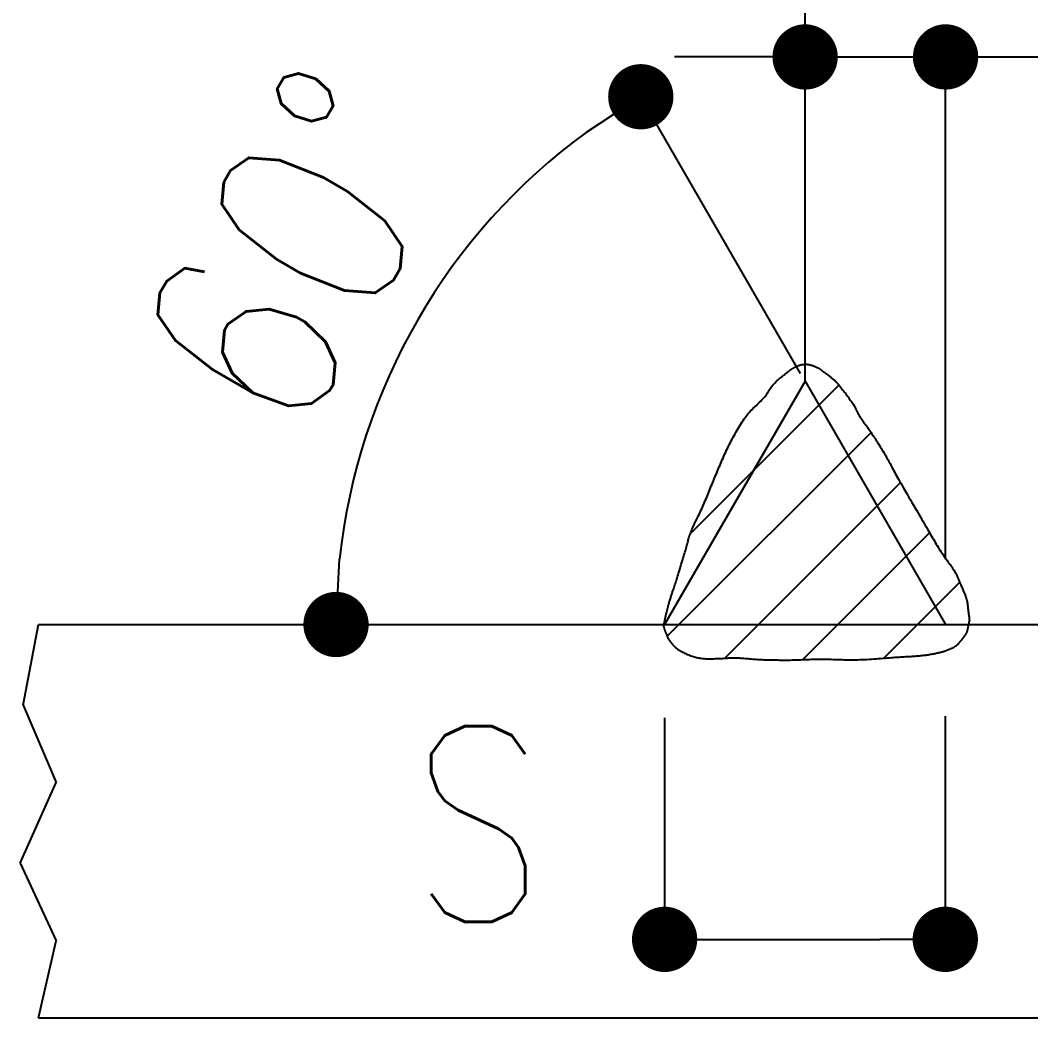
# Model space of a CAD drawing. Header units: millimetres. Extents: x -4568 to 36914, y -114 to 17788.
# Drawn here: x 6081.8 to 6205.6, y 16319.6 to 16441.8 of the extents above; entities that cross this region are included whole.
import ezdxf

# ---------------------------------------------------------------- set-up
doc = ezdxf.new("R2010")
doc.units = ezdxf.units.MM
doc.header["$LTSCALE"] = 5
doc.layers.get('0').update_dxf_attribs({"color": 255})
doc.layers.add('寸法', color=4, linetype='Continuous')
doc.layers.add('金物', color=142, linetype='Continuous')
doc.styles.add('04setumei', font='simplex.shx', dxfattribs={"width": 0.7, "height": 2.5, "bigfont": 'extfont2.shx'})

# ---------------------------------------------------------------- blocks, each defined once
blk = doc.blocks.new('_Dot')
at = {"color": 0, "linetype": 'ByBlock', "lineweight": -2}
blk.add_line((-0.5, 0), (-1, 0), dxfattribs=at)
at = {"color": 0, "linetype": 'ByBlock', "const_width": 0.5}
blk.add_lwpolyline([(-0.25, 0, 1), (0.25, 0, 1)], format="xyb", close=True, dxfattribs=at)

msp = doc.modelspace()

# ---------------------------------------------------------------- linework, layer by layer
at = {"layer": '寸法'}
for p, q in [((6169.973, 16437.289), (6161.973, 16437.289)), ((6177.973, 16405.554), (6177.973, 16437.289)), ((6177.973, 16437.289), (6195.182, 16437.289)), ((6195.182, 16375.748), (6195.182, 16437.289)), ((6203.182, 16437.289), (6211.182, 16437.289)), ((6177.415, 16398.521), (6157.847, 16432.412)), ((6176.465, 16399.148), (6176.502, 16399.171)), ((6176.502, 16399.171), (6176.539, 16399.193)), ((6176.539, 16399.193), (6176.573, 16399.213)), ((6176.573, 16399.213), (6176.607, 16399.231)), ((6176.607, 16399.231), (6176.64, 16399.249)), ((6176.64, 16399.249), (6176.672, 16399.265)), ((6176.672, 16399.265), (6176.704, 16399.28)), ((6176.704, 16399.28), (6176.734, 16399.295)), ((6176.734, 16399.295), (6176.764, 16399.308)), ((6176.764, 16399.308), (6176.794, 16399.322)), ((6176.794, 16399.322), (6176.824, 16399.334)), ((6176.824, 16399.334), (6176.854, 16399.347)), ((6176.854, 16399.347), (6176.884, 16399.36)), ((6176.884, 16399.36), (6176.914, 16399.372)), ((6176.914, 16399.372), (6176.945, 16399.385)), ((6176.945, 16399.385), (6176.976, 16399.398)), ((6176.976, 16399.398), (6177.008, 16399.412)), ((6177.008, 16399.412), (6177.039, 16399.425)), ((6177.039, 16399.425), (6177.071, 16399.438)), ((6177.071, 16399.438), (6177.102, 16399.451)), ((6177.102, 16399.451), (6177.133, 16399.463)), ((6177.133, 16399.463), (6177.164, 16399.475)), ((6177.164, 16399.475), (6177.195, 16399.487)), ((6177.195, 16399.487), (6177.226, 16399.499)), ((6177.226, 16399.499), (6177.256, 16399.51)), ((6177.256, 16399.51), (6177.287, 16399.521)), ((6177.287, 16399.521), (6177.317, 16399.531)), ((6177.317, 16399.531), (6177.348, 16399.541)), ((6177.348, 16399.541), (6177.378, 16399.55)), ((6177.378, 16399.55), (6177.407, 16399.559)), ((6177.407, 16399.559), (6177.437, 16399.567)), ((6177.437, 16399.567), (6177.467, 16399.575)), ((6177.467, 16399.575), (6177.496, 16399.582)), ((6177.496, 16399.582), (6177.525, 16399.588)), ((6177.525, 16399.588), (6177.554, 16399.594)), ((6177.554, 16399.594), (6177.581, 16399.599)), ((6177.581, 16399.599), (6177.608, 16399.604)), ((6177.608, 16399.604), (6177.635, 16399.608)), ((6177.635, 16399.608), (6177.662, 16399.612)), ((6177.662, 16399.612), (6177.688, 16399.615)), ((6177.688, 16399.615), (6177.715, 16399.618)), ((6177.715, 16399.618), (6177.742, 16399.62)), ((6177.742, 16399.62), (6177.768, 16399.622)), ((6177.768, 16399.622), (6177.796, 16399.624)), ((6177.796, 16399.624), (6177.824, 16399.625)), ((6177.824, 16399.625), (6177.852, 16399.626)), ((6177.852, 16399.626), (6177.88, 16399.626)), ((6177.88, 16399.626), (6177.91, 16399.626)), ((6177.91, 16399.626), (6177.941, 16399.627)), ((6177.941, 16399.627), (6177.973, 16399.626)), ((6177.973, 16399.626), (6178.005, 16399.626)), ((6178.005, 16399.626), (6178.036, 16399.627)), ((6178.036, 16399.627), (6178.068, 16399.627)), ((6178.068, 16399.627), (6178.101, 16399.628)), ((6178.101, 16399.628), (6178.133, 16399.628)), ((6178.133, 16399.628), (6178.166, 16399.628)), ((6178.166, 16399.628), (6178.199, 16399.628)), ((6178.199, 16399.628), (6178.233, 16399.627)), ((6178.233, 16399.627), (6178.267, 16399.626)), ((6178.267, 16399.626), (6178.303, 16399.623)), ((6178.303, 16399.623), (6178.34, 16399.62)), ((6178.34, 16399.62), (6178.378, 16399.616)), ((6178.378, 16399.616), (6178.418, 16399.61)), ((6178.418, 16399.61), (6178.459, 16399.603)), ((6178.459, 16399.603), (6178.501, 16399.594)), ((6178.501, 16399.594), (6178.546, 16399.584)), ((6178.546, 16399.584), (6178.593, 16399.572)), ((6178.593, 16399.572), (6178.642, 16399.558)), ((6178.642, 16399.558), (6178.695, 16399.542)), ((6178.695, 16399.542), (6178.751, 16399.524)), ((6178.751, 16399.524), (6178.81, 16399.504)), ((6178.81, 16399.504), (6178.87, 16399.483)), ((6178.87, 16399.483), (6178.932, 16399.461)), ((6178.932, 16399.461), (6178.995, 16399.438)), ((6178.995, 16399.438), (6179.06, 16399.413)), ((6179.06, 16399.413), (6179.124, 16399.389)), ((6179.124, 16399.389), (6179.188, 16399.363)), ((6179.188, 16399.363), (6179.251, 16399.337)), ((6179.251, 16399.337), (6179.314, 16399.31)), ((6179.314, 16399.31), (6179.375, 16399.283)), ((6179.375, 16399.283), (6179.433, 16399.257)), ((6179.433, 16399.257), (6179.49, 16399.231)), ((6179.49, 16399.231), (6179.543, 16399.205)), ((6179.543, 16399.205), (6179.593, 16399.179)), ((6179.593, 16399.179), (6179.64, 16399.154)), ((6174.853, 16397.883), (6174.948, 16397.963)), ((6174.948, 16397.963), (6175.041, 16398.04)), ((6175.041, 16398.04), (6175.133, 16398.115)), ((6175.133, 16398.115), (6175.223, 16398.188)), ((6175.223, 16398.188), (6175.31, 16398.258)), ((6175.31, 16398.258), (6175.394, 16398.326)), ((6175.394, 16398.326), (6175.473, 16398.39)), ((6175.473, 16398.39), (6175.549, 16398.452)), ((6175.549, 16398.452), (6175.619, 16398.51)), ((6175.619, 16398.51), (6175.685, 16398.565)), ((6175.685, 16398.565), (6175.747, 16398.616)), ((6175.747, 16398.616), (6175.806, 16398.665)), ((6175.806, 16398.665), (6175.862, 16398.71)), ((6175.862, 16398.71), (6175.914, 16398.752)), ((6175.914, 16398.752), (6175.965, 16398.792)), ((6175.965, 16398.792), (6176.013, 16398.829)), ((6176.013, 16398.829), (6176.059, 16398.864)), ((6176.059, 16398.864), (6176.103, 16398.898)), ((6176.103, 16398.898), (6176.146, 16398.93)), ((6176.146, 16398.93), (6176.188, 16398.96)), ((6176.188, 16398.96), (6176.228, 16398.989)), ((6176.228, 16398.989), (6176.268, 16399.017)), ((6176.268, 16399.017), (6176.307, 16399.044)), ((6176.307, 16399.044), (6176.346, 16399.071)), ((6176.346, 16399.071), (6176.386, 16399.097)), ((6176.386, 16399.097), (6176.426, 16399.123)), ((6176.426, 16399.123), (6176.465, 16399.148)), ((6179.64, 16399.154), (6179.684, 16399.128)), ((6179.684, 16399.128), (6179.726, 16399.103)), ((6179.726, 16399.103), (6179.765, 16399.078)), ((6179.765, 16399.078), (6179.802, 16399.053)), ((6179.802, 16399.053), (6179.838, 16399.027)), ((6179.838, 16399.027), (6179.873, 16399.002)), ((6179.873, 16399.002), (6179.907, 16398.975)), ((6179.907, 16398.975), (6179.941, 16398.949)), ((6179.941, 16398.949), (6179.974, 16398.922)), ((6179.974, 16398.922), (6180.008, 16398.894)), ((6180.008, 16398.894), (6180.043, 16398.866)), ((6180.043, 16398.866), (6180.078, 16398.838)), ((6180.078, 16398.838), (6180.115, 16398.808)), ((6180.115, 16398.808), (6180.154, 16398.777)), ((6180.154, 16398.777), (6180.194, 16398.746)), ((6180.194, 16398.746), (6180.237, 16398.714)), ((6180.237, 16398.714), (6180.281, 16398.682)), ((6180.281, 16398.682), (6180.327, 16398.649)), ((6180.327, 16398.649), (6180.373, 16398.616)), ((6180.373, 16398.616), (6180.421, 16398.582)), ((6180.421, 16398.582), (6180.469, 16398.548)), ((6180.469, 16398.548), (6180.518, 16398.514)), ((6180.518, 16398.514), (6180.568, 16398.478)), ((6180.568, 16398.478), (6180.618, 16398.442)), ((6180.618, 16398.442), (6180.669, 16398.405)), ((6180.669, 16398.405), (6180.72, 16398.368)), ((6180.72, 16398.368), (6180.772, 16398.329)), ((6180.772, 16398.329), (6180.825, 16398.289)), ((6180.825, 16398.289), (6180.878, 16398.248)), ((6180.878, 16398.248), (6180.932, 16398.206)), ((6180.932, 16398.206), (6180.986, 16398.163)), ((6180.986, 16398.163), (6181.04, 16398.117)), ((6181.04, 16398.117), (6181.095, 16398.071)), ((6181.095, 16398.071), (6181.148, 16398.025)), ((6181.148, 16398.025), (6181.201, 16397.98)), ((6181.201, 16397.98), (6181.253, 16397.937)), ((6181.253, 16397.937), (6181.305, 16397.894)), ((6177.973, 16397.554), (6160.764, 16367.748)), ((6163.918, 16378.885), (6182.115, 16397.082)), ((6173.706, 16396.64), (6173.77, 16396.736)), ((6173.77, 16396.736), (6173.835, 16396.83)), ((6173.835, 16396.83), (6173.903, 16396.923)), ((6173.903, 16396.923), (6173.973, 16397.015)), ((6173.973, 16397.015), (6174.047, 16397.106)), ((6174.047, 16397.106), (6174.126, 16397.196)), ((6174.126, 16397.196), (6174.209, 16397.285)), ((6174.209, 16397.285), (6174.295, 16397.374)), ((6174.295, 16397.374), (6174.384, 16397.462)), ((6174.384, 16397.462), (6174.475, 16397.549)), ((6174.475, 16397.549), (6174.569, 16397.634)), ((6174.569, 16397.634), (6174.663, 16397.719)), ((6174.663, 16397.719), (6174.758, 16397.802)), ((6174.758, 16397.802), (6174.853, 16397.883)), ((6177.973, 16397.554), (6195.182, 16367.748)), ((6181.305, 16397.894), (6181.357, 16397.851)), ((6181.357, 16397.851), (6181.408, 16397.808)), ((6181.408, 16397.808), (6181.461, 16397.762)), ((6181.461, 16397.762), (6181.514, 16397.716)), ((6181.514, 16397.716), (6181.568, 16397.666)), ((6181.568, 16397.666), (6181.625, 16397.614)), ((6181.625, 16397.614), (6181.683, 16397.557)), ((6181.683, 16397.557), (6181.744, 16397.497)), ((6181.744, 16397.497), (6181.807, 16397.431)), ((6181.807, 16397.431), (6181.874, 16397.36)), ((6181.874, 16397.36), (6181.943, 16397.282)), ((6181.943, 16397.282), (6182.017, 16397.198)), ((6182.017, 16397.198), (6182.095, 16397.106)), ((6182.095, 16397.106), (6182.179, 16397.005)), ((6182.179, 16397.005), (6182.27, 16396.893)), ((6182.27, 16396.893), (6182.366, 16396.772)), ((6182.366, 16396.772), (6182.468, 16396.644)), ((6172.765, 16395.344), (6172.871, 16395.463)), ((6172.871, 16395.463), (6172.971, 16395.582)), ((6172.971, 16395.582), (6173.063, 16395.698)), ((6173.063, 16395.698), (6173.149, 16395.811)), ((6173.149, 16395.811), (6173.23, 16395.922)), ((6173.23, 16395.922), (6173.306, 16396.031)), ((6173.306, 16396.031), (6173.378, 16396.137)), ((6173.378, 16396.137), (6173.446, 16396.241)), ((6173.446, 16396.241), (6173.513, 16396.344)), ((6173.513, 16396.344), (6173.578, 16396.444)), ((6173.578, 16396.444), (6173.642, 16396.543)), ((6173.642, 16396.543), (6173.706, 16396.64)), ((6182.468, 16396.644), (6182.574, 16396.508)), ((6182.574, 16396.508), (6182.682, 16396.368)), ((6182.682, 16396.368), (6182.793, 16396.223)), ((6182.793, 16396.223), (6182.906, 16396.075)), ((6182.906, 16396.075), (6183.018, 16395.926)), ((6183.018, 16395.926), (6183.13, 16395.776)), ((6183.13, 16395.776), (6183.239, 16395.627)), ((6183.239, 16395.627), (6183.347, 16395.48)), ((6183.347, 16395.48), (6183.451, 16395.336)), ((6171.582, 16394.198), (6171.724, 16394.335)), ((6171.724, 16394.335), (6171.865, 16394.469)), ((6171.865, 16394.469), (6172.005, 16394.6)), ((6172.005, 16394.6), (6172.142, 16394.728)), ((6172.142, 16394.728), (6172.276, 16394.855)), ((6172.276, 16394.855), (6172.406, 16394.979)), ((6172.406, 16394.979), (6172.531, 16395.102)), ((6172.531, 16395.102), (6172.651, 16395.223)), ((6172.651, 16395.223), (6172.765, 16395.344)), ((6183.451, 16395.336), (6183.55, 16395.197)), ((6183.55, 16395.197), (6183.644, 16395.063)), ((6183.644, 16395.063), (6183.731, 16394.937)), ((6183.731, 16394.937), (6183.81, 16394.819)), ((6183.81, 16394.819), (6183.882, 16394.708)), ((6183.882, 16394.708), (6183.948, 16394.604)), ((6183.948, 16394.604), (6184.006, 16394.504)), ((6184.006, 16394.504), (6184.06, 16394.408)), ((6184.06, 16394.408), (6184.109, 16394.316)), ((6184.109, 16394.316), (6184.155, 16394.227)), ((6184.155, 16394.227), (6184.198, 16394.141)), ((6170.499, 16392.945), (6170.624, 16393.121)), ((6170.624, 16393.121), (6170.752, 16393.29)), ((6170.752, 16393.29), (6170.884, 16393.453)), ((6170.884, 16393.453), (6171.019, 16393.611)), ((6171.019, 16393.611), (6171.158, 16393.764)), ((6171.158, 16393.764), (6171.298, 16393.913)), ((6171.298, 16393.913), (6171.44, 16394.058)), ((6171.44, 16394.058), (6171.582, 16394.198)), ((6184.198, 16394.141), (6184.24, 16394.056)), ((6184.24, 16394.056), (6184.28, 16393.971)), ((6184.28, 16393.971), (6184.32, 16393.887)), ((6184.32, 16393.887), (6184.361, 16393.803)), ((6184.361, 16393.803), (6184.403, 16393.717)), ((6184.403, 16393.717), (6184.448, 16393.629)), ((6184.448, 16393.629), (6184.496, 16393.539)), ((6184.496, 16393.539), (6184.549, 16393.446)), ((6184.549, 16393.446), (6184.605, 16393.348)), ((6184.605, 16393.348), (6184.668, 16393.246)), ((6184.668, 16393.246), (6184.735, 16393.142)), ((6184.735, 16393.142), (6184.805, 16393.037)), ((6184.805, 16393.037), (6184.877, 16392.932)), ((6169.635, 16391.556), (6169.756, 16391.767)), ((6169.756, 16391.767), (6169.878, 16391.975)), ((6169.878, 16391.975), (6170.001, 16392.179)), ((6170.001, 16392.179), (6170.124, 16392.379)), ((6170.124, 16392.379), (6170.249, 16392.574)), ((6170.249, 16392.574), (6170.374, 16392.762)), ((6170.374, 16392.762), (6170.499, 16392.945)), ((6184.877, 16392.932), (6184.951, 16392.826)), ((6184.951, 16392.826), (6185.027, 16392.719)), ((6185.027, 16392.719), (6185.104, 16392.611)), ((6185.104, 16392.611), (6185.184, 16392.501)), ((6185.184, 16392.501), (6185.265, 16392.39)), ((6185.265, 16392.39), (6185.348, 16392.277)), ((6185.348, 16392.277), (6185.433, 16392.161)), ((6185.433, 16392.161), (6185.518, 16392.043)), ((6185.518, 16392.043), (6185.605, 16391.922)), ((6185.605, 16391.922), (6185.694, 16391.798)), ((6185.694, 16391.798), (6185.783, 16391.672)), ((6161.069, 16366.301), (6186.049, 16391.281)), ((6169.048, 16390.475), (6169.163, 16390.693)), ((6169.163, 16390.693), (6169.279, 16390.91)), ((6169.279, 16390.91), (6169.397, 16391.127)), ((6169.397, 16391.127), (6169.515, 16391.342)), ((6169.515, 16391.342), (6169.635, 16391.556)), ((6185.783, 16391.672), (6185.873, 16391.541)), ((6185.873, 16391.541), (6185.965, 16391.407)), ((6185.965, 16391.407), (6186.057, 16391.269)), ((6186.057, 16391.269), (6186.15, 16391.127)), ((6186.15, 16391.127), (6186.246, 16390.981)), ((6186.246, 16390.981), (6186.344, 16390.831)), ((6186.344, 16390.831), (6186.443, 16390.678)), ((6186.443, 16390.678), (6186.545, 16390.522)), ((6186.545, 16390.522), (6186.647, 16390.362)), ((6168.401, 16389.201), (6168.503, 16389.41)), ((6168.503, 16389.41), (6168.608, 16389.62)), ((6168.608, 16389.62), (6168.715, 16389.83)), ((6168.715, 16389.83), (6168.824, 16390.044)), ((6168.824, 16390.044), (6168.935, 16390.259)), ((6168.935, 16390.259), (6169.048, 16390.475)), ((6186.647, 16390.362), (6186.751, 16390.2)), ((6186.751, 16390.2), (6186.856, 16390.036)), ((6186.856, 16390.036), (6186.962, 16389.869)), ((6186.962, 16389.869), (6187.068, 16389.701)), ((6187.068, 16389.701), (6187.174, 16389.53)), ((6187.174, 16389.53), (6187.28, 16389.358)), ((6187.28, 16389.358), (6187.387, 16389.185)), ((6167.825, 16387.93), (6167.917, 16388.142)), ((6167.917, 16388.142), (6168.011, 16388.355)), ((6168.011, 16388.355), (6168.106, 16388.567)), ((6168.106, 16388.567), (6168.202, 16388.779)), ((6168.202, 16388.779), (6168.301, 16388.99)), ((6168.301, 16388.99), (6168.401, 16389.201)), ((6187.387, 16389.185), (6187.493, 16389.011)), ((6187.493, 16389.011), (6187.598, 16388.837)), ((6187.598, 16388.837), (6187.703, 16388.662)), ((6187.703, 16388.662), (6187.806, 16388.486)), ((6187.806, 16388.486), (6187.907, 16388.312)), ((6187.907, 16388.312), (6188.005, 16388.141)), ((6188.005, 16388.141), (6188.1, 16387.971)), ((6167.286, 16386.651), (6167.375, 16386.864)), ((6167.375, 16386.864), (6167.464, 16387.077)), ((6167.464, 16387.077), (6167.554, 16387.29)), ((6167.554, 16387.29), (6167.643, 16387.503)), ((6167.643, 16387.503), (6167.734, 16387.716)), ((6167.734, 16387.716), (6167.825, 16387.93)), ((6188.1, 16387.971), (6188.194, 16387.802)), ((6188.194, 16387.802), (6188.286, 16387.633)), ((6188.286, 16387.633), (6188.378, 16387.463)), ((6188.378, 16387.463), (6188.471, 16387.292)), ((6188.471, 16387.292), (6188.563, 16387.118)), ((6188.563, 16387.118), (6188.658, 16386.941)), ((6188.658, 16386.941), (6188.756, 16386.76)), ((6166.748, 16385.371), (6166.837, 16385.586)), ((6166.837, 16385.586), (6166.927, 16385.8)), ((6166.927, 16385.8), (6167.017, 16386.013)), ((6167.017, 16386.013), (6167.107, 16386.225)), ((6167.107, 16386.225), (6167.197, 16386.438)), ((6167.197, 16386.438), (6167.286, 16386.651)), ((6188.756, 16386.76), (6188.855, 16386.573)), ((6188.855, 16386.573), (6188.959, 16386.381)), ((6188.959, 16386.381), (6189.067, 16386.183)), ((6189.067, 16386.183), (6189.18, 16385.977)), ((6189.18, 16385.977), (6189.298, 16385.763)), ((6189.298, 16385.763), (6189.423, 16385.539)), ((6166.311, 16384.291), (6166.398, 16384.507)), ((6166.398, 16384.507), (6166.485, 16384.723)), ((6166.485, 16384.723), (6166.572, 16384.939)), ((6166.572, 16384.939), (6166.66, 16385.155)), ((6166.66, 16385.155), (6166.748, 16385.371)), ((6168.12, 16363.617), (6189.647, 16385.144)), ((6189.423, 16385.539), (6189.555, 16385.306)), ((6189.555, 16385.306), (6189.696, 16385.059)), ((6189.696, 16385.059), (6189.846, 16384.797)), ((6189.846, 16384.797), (6190.004, 16384.522)), ((6190.004, 16384.522), (6190.169, 16384.236)), ((6165.792, 16383.017), (6165.879, 16383.226)), ((6165.879, 16383.226), (6165.965, 16383.436)), ((6165.965, 16383.436), (6166.052, 16383.648)), ((6166.052, 16383.648), (6166.138, 16383.861)), ((6166.138, 16383.861), (6166.224, 16384.075)), ((6166.224, 16384.075), (6166.311, 16384.291)), ((6190.169, 16384.236), (6190.339, 16383.94)), ((6190.339, 16383.94), (6190.515, 16383.637)), ((6190.515, 16383.637), (6190.694, 16383.329)), ((6190.694, 16383.329), (6190.875, 16383.017)), ((6165.26, 16381.809), (6165.352, 16382.008)), ((6165.352, 16382.008), (6165.443, 16382.207)), ((6165.443, 16382.207), (6165.532, 16382.406)), ((6165.532, 16382.406), (6165.619, 16382.607)), ((6165.619, 16382.607), (6165.706, 16382.811)), ((6165.706, 16382.811), (6165.792, 16383.017)), ((6190.875, 16383.017), (6191.057, 16382.704)), ((6191.057, 16382.704), (6191.24, 16382.391)), ((6191.24, 16382.391), (6191.421, 16382.081)), ((6191.421, 16382.081), (6191.6, 16381.774)), ((6164.605, 16380.46), (6164.696, 16380.647)), ((6164.696, 16380.647), (6164.789, 16380.837)), ((6164.789, 16380.837), (6164.883, 16381.028)), ((6164.883, 16381.028), (6164.978, 16381.221)), ((6164.978, 16381.221), (6165.072, 16381.416)), ((6165.072, 16381.416), (6165.166, 16381.612)), ((6165.166, 16381.612), (6165.26, 16381.809)), ((6191.6, 16381.774), (6191.775, 16381.474)), ((6191.775, 16381.474), (6191.946, 16381.183)), ((6191.946, 16381.183), (6192.11, 16380.901)), ((6192.11, 16380.901), (6192.268, 16380.632)), ((6192.268, 16380.632), (6192.418, 16380.376)), ((6164.046, 16379.223), (6164.114, 16379.391)), ((6164.114, 16379.391), (6164.187, 16379.561)), ((6164.187, 16379.561), (6164.264, 16379.735)), ((6164.264, 16379.735), (6164.345, 16379.912)), ((6164.345, 16379.912), (6164.429, 16380.092)), ((6164.429, 16380.092), (6164.516, 16380.275)), ((6164.516, 16380.275), (6164.605, 16380.46)), ((6192.418, 16380.376), (6192.56, 16380.132)), ((6192.56, 16380.132), (6192.699, 16379.894)), ((6192.699, 16379.894), (6192.833, 16379.662)), ((6192.833, 16379.662), (6192.964, 16379.437)), ((6192.964, 16379.437), (6193.091, 16379.217)), ((6163.667, 16378.088), (6163.703, 16378.219)), ((6163.703, 16378.219), (6163.742, 16378.35)), ((6163.742, 16378.35), (6163.783, 16378.484)), ((6163.783, 16378.484), (6163.827, 16378.621)), ((6163.827, 16378.621), (6163.875, 16378.762)), ((6163.875, 16378.762), (6163.927, 16378.909)), ((6163.927, 16378.909), (6163.984, 16379.062)), ((6163.984, 16379.062), (6164.046, 16379.223)), ((6177.681, 16363.444), (6193.224, 16378.987)), ((6193.091, 16379.217), (6193.216, 16379.002)), ((6193.216, 16379.002), (6193.337, 16378.792)), ((6193.337, 16378.792), (6193.457, 16378.587)), ((6193.457, 16378.587), (6193.574, 16378.385)), ((6193.574, 16378.385), (6193.691, 16378.187)), ((6193.691, 16378.187), (6193.805, 16377.993)), ((6163.304, 16376.783), (6163.355, 16376.953)), ((6163.355, 16376.953), (6163.401, 16377.114)), ((6163.401, 16377.114), (6163.444, 16377.268)), ((6163.444, 16377.268), (6163.485, 16377.415)), ((6163.485, 16377.415), (6163.523, 16377.556)), ((6163.523, 16377.556), (6163.559, 16377.693)), ((6163.559, 16377.693), (6163.595, 16377.827)), ((6163.595, 16377.827), (6163.631, 16377.958)), ((6163.631, 16377.958), (6163.667, 16378.088)), ((6193.805, 16377.993), (6193.919, 16377.802)), ((6193.919, 16377.802), (6194.032, 16377.613)), ((6194.032, 16377.613), (6194.145, 16377.427)), ((6194.145, 16377.427), (6194.257, 16377.242)), ((6194.257, 16377.242), (6194.371, 16377.059)), ((6194.371, 16377.059), (6194.484, 16376.878)), ((6194.484, 16376.878), (6194.6, 16376.698)), ((6162.941, 16375.581), (6163.006, 16375.797)), ((6163.006, 16375.797), (6163.07, 16376.009)), ((6163.07, 16376.009), (6163.132, 16376.215)), ((6163.132, 16376.215), (6163.192, 16376.413)), ((6163.192, 16376.413), (6163.249, 16376.603)), ((6163.249, 16376.603), (6163.304, 16376.783)), ((6194.6, 16376.698), (6194.715, 16376.524)), ((6194.715, 16376.524), (6194.831, 16376.353)), ((6194.831, 16376.353), (6194.947, 16376.186)), ((6194.947, 16376.186), (6195.063, 16376.022)), ((6195.063, 16376.022), (6195.178, 16375.861)), ((6195.178, 16375.861), (6195.292, 16375.703)), ((6195.292, 16375.703), (6195.405, 16375.548)), ((6162.543, 16374.263), (6162.609, 16374.478)), ((6162.609, 16374.478), (6162.675, 16374.697)), ((6162.675, 16374.697), (6162.742, 16374.918)), ((6162.742, 16374.918), (6162.809, 16375.14)), ((6162.809, 16375.14), (6162.875, 16375.362)), ((6162.875, 16375.362), (6162.941, 16375.581)), ((6195.405, 16375.548), (6195.517, 16375.394)), ((6195.517, 16375.394), (6195.626, 16375.243)), ((6195.626, 16375.243), (6195.733, 16375.093)), ((6195.733, 16375.093), (6195.837, 16374.945)), ((6195.837, 16374.945), (6195.939, 16374.797)), ((6195.939, 16374.797), (6196.037, 16374.651)), ((6196.037, 16374.651), (6196.132, 16374.505)), ((6196.132, 16374.505), (6196.223, 16374.359)), ((6162.189, 16373.111), (6162.243, 16373.283)), ((6162.243, 16373.283), (6162.298, 16373.461)), ((6162.298, 16373.461), (6162.357, 16373.65)), ((6162.357, 16373.65), (6162.417, 16373.847)), ((6162.417, 16373.847), (6162.479, 16374.052)), ((6162.479, 16374.052), (6162.543, 16374.263)), ((6196.223, 16374.359), (6196.309, 16374.213)), ((6196.309, 16374.213), (6196.392, 16374.066)), ((6196.392, 16374.066), (6196.471, 16373.919)), ((6196.471, 16373.919), (6196.548, 16373.771)), ((6196.548, 16373.771), (6196.621, 16373.624)), ((6196.621, 16373.624), (6196.691, 16373.477)), ((6196.691, 16373.477), (6196.758, 16373.331)), ((6196.758, 16373.331), (6196.823, 16373.187)), ((6196.823, 16373.187), (6196.885, 16373.044)), ((6161.79, 16371.883), (6161.836, 16372.023)), ((6161.836, 16372.023), (6161.884, 16372.167)), ((6161.884, 16372.167), (6161.932, 16372.315)), ((6161.932, 16372.315), (6161.982, 16372.466)), ((6161.982, 16372.466), (6162.033, 16372.622)), ((6162.033, 16372.622), (6162.084, 16372.781)), ((6162.084, 16372.781), (6162.137, 16372.944)), ((6162.137, 16372.944), (6162.189, 16373.111)), ((6187.598, 16363.625), (6196.925, 16372.952)), ((6196.885, 16373.044), (6196.946, 16372.903)), ((6196.946, 16372.903), (6197.003, 16372.765)), ((6197.003, 16372.765), (6197.058, 16372.63)), ((6197.058, 16372.63), (6197.111, 16372.499)), ((6197.111, 16372.499), (6197.163, 16372.372)), ((6197.163, 16372.372), (6197.212, 16372.248)), ((6197.212, 16372.248), (6197.259, 16372.13)), ((6197.259, 16372.13), (6197.306, 16372.016)), ((6197.306, 16372.016), (6197.35, 16371.908)), ((6161.382, 16370.608), (6161.409, 16370.7)), ((6161.409, 16370.7), (6161.439, 16370.797)), ((6161.439, 16370.797), (6161.471, 16370.901)), ((6161.471, 16370.901), (6161.505, 16371.011)), ((6161.505, 16371.011), (6161.541, 16371.124)), ((6161.541, 16371.124), (6161.579, 16371.241)), ((6161.579, 16371.241), (6161.618, 16371.361)), ((6161.618, 16371.361), (6161.659, 16371.486)), ((6161.659, 16371.486), (6161.701, 16371.615)), ((6161.701, 16371.615), (6161.745, 16371.747)), ((6161.745, 16371.747), (6161.79, 16371.883)), ((6197.35, 16371.908), (6197.392, 16371.807)), ((6197.392, 16371.807), (6197.431, 16371.712)), ((6197.431, 16371.712), (6197.468, 16371.622)), ((6197.468, 16371.622), (6197.502, 16371.538)), ((6197.502, 16371.538), (6197.534, 16371.458)), ((6197.534, 16371.458), (6197.563, 16371.383)), ((6197.563, 16371.383), (6197.591, 16371.31)), ((6197.591, 16371.31), (6197.617, 16371.241)), ((6197.617, 16371.241), (6197.641, 16371.173)), ((6197.641, 16371.173), (6197.663, 16371.108)), ((6197.663, 16371.108), (6197.684, 16371.044)), ((6197.684, 16371.044), (6197.704, 16370.979)), ((6197.704, 16370.979), (6197.724, 16370.915)), ((6197.724, 16370.915), (6197.743, 16370.85)), ((6197.743, 16370.85), (6197.761, 16370.784)), ((6197.761, 16370.784), (6197.778, 16370.716)), ((6197.778, 16370.716), (6197.796, 16370.645)), ((6161.061, 16369.419), (6161.079, 16369.488)), ((6161.079, 16369.488), (6161.097, 16369.557)), ((6161.097, 16369.557), (6161.115, 16369.627)), ((6161.115, 16369.627), (6161.134, 16369.695)), ((6161.134, 16369.695), (6161.151, 16369.762)), ((6161.151, 16369.762), (6161.167, 16369.827)), ((6161.167, 16369.827), (6161.184, 16369.891)), ((6161.184, 16369.891), (6161.201, 16369.955)), ((6161.201, 16369.955), (6161.217, 16370.019)), ((6161.217, 16370.019), (6161.235, 16370.084)), ((6161.235, 16370.084), (6161.252, 16370.15)), ((6161.252, 16370.15), (6161.271, 16370.218)), ((6161.271, 16370.218), (6161.29, 16370.289)), ((6161.29, 16370.289), (6161.311, 16370.363)), ((6161.311, 16370.363), (6161.333, 16370.44)), ((6161.333, 16370.44), (6161.357, 16370.521)), ((6161.357, 16370.521), (6161.382, 16370.608)), ((6197.796, 16370.645), (6197.812, 16370.573)), ((6197.812, 16370.573), (6197.827, 16370.502)), ((6197.827, 16370.502), (6197.84, 16370.431)), ((6197.84, 16370.431), (6197.851, 16370.361)), ((6197.851, 16370.361), (6197.861, 16370.292)), ((6197.861, 16370.292), (6197.871, 16370.222)), ((6197.871, 16370.222), (6197.878, 16370.153)), ((6197.878, 16370.153), (6197.886, 16370.084)), ((6197.886, 16370.084), (6197.892, 16370.016)), ((6197.892, 16370.016), (6197.898, 16369.947)), ((6197.898, 16369.947), (6197.904, 16369.878)), ((6197.904, 16369.878), (6197.91, 16369.808)), ((6197.91, 16369.808), (6197.916, 16369.739)), ((6197.916, 16369.739), (6197.922, 16369.669)), ((6197.922, 16369.669), (6197.929, 16369.598)), ((6197.929, 16369.598), (6197.937, 16369.527)), ((6197.937, 16369.527), (6197.945, 16369.455)), ((6197.945, 16369.455), (6197.954, 16369.382)), ((6160.772, 16368.175), (6160.782, 16368.222)), ((6160.782, 16368.222), (6160.792, 16368.271)), ((6160.792, 16368.271), (6160.802, 16368.32)), ((6160.802, 16368.32), (6160.814, 16368.371)), ((6160.814, 16368.371), (6160.825, 16368.423)), ((6160.825, 16368.423), (6160.837, 16368.476)), ((6160.837, 16368.476), (6160.849, 16368.531)), ((6160.849, 16368.531), (6160.861, 16368.586)), ((6160.861, 16368.586), (6160.874, 16368.643)), ((6160.874, 16368.643), (6160.888, 16368.702)), ((6160.888, 16368.702), (6160.901, 16368.762)), ((6160.901, 16368.762), (6160.916, 16368.824)), ((6160.916, 16368.824), (6160.931, 16368.886)), ((6160.931, 16368.886), (6160.946, 16368.95)), ((6160.946, 16368.95), (6160.961, 16369.015)), ((6160.961, 16369.015), (6160.977, 16369.08)), ((6160.977, 16369.08), (6160.993, 16369.147)), ((6160.993, 16369.147), (6161.01, 16369.214)), ((6161.01, 16369.214), (6161.026, 16369.281)), ((6161.026, 16369.281), (6161.044, 16369.35)), ((6161.044, 16369.35), (6161.061, 16369.419)), ((6197.954, 16369.382), (6197.964, 16369.307)), ((6197.964, 16369.307), (6197.975, 16369.231)), ((6197.975, 16369.231), (6197.986, 16369.154)), ((6197.986, 16369.154), (6197.997, 16369.076)), ((6197.997, 16369.076), (6198.009, 16368.997)), ((6198.009, 16368.997), (6198.021, 16368.918)), ((6198.021, 16368.918), (6198.032, 16368.84)), ((6198.032, 16368.84), (6198.043, 16368.761)), ((6198.043, 16368.761), (6198.053, 16368.684)), ((6198.053, 16368.684), (6198.063, 16368.608)), ((6198.063, 16368.608), (6198.071, 16368.533)), ((6198.071, 16368.533), (6198.079, 16368.46)), ((6198.079, 16368.46), (6198.085, 16368.389)), ((6198.085, 16368.389), (6198.089, 16368.32)), ((6198.089, 16368.32), (6198.092, 16368.254)), ((6198.092, 16368.254), (6198.093, 16368.192)), ((6160.676, 16367.503), (6160.677, 16367.528)), ((6160.676, 16367.479), (6160.676, 16367.503)), ((6160.677, 16367.454), (6160.676, 16367.479)), ((6160.677, 16367.528), (6160.678, 16367.552)), ((6160.677, 16367.454), (6160.679, 16367.429)), ((6160.678, 16367.552), (6160.68, 16367.578)), ((6160.679, 16367.429), (6160.681, 16367.403)), ((6160.68, 16367.578), (6160.682, 16367.604)), ((6160.681, 16367.403), (6160.685, 16367.376)), ((6160.682, 16367.604), (6160.685, 16367.632)), ((6160.685, 16367.632), (6160.689, 16367.661)), ((6160.685, 16367.376), (6160.689, 16367.348)), ((6160.689, 16367.661), (6160.692, 16367.692)), ((6160.689, 16367.348), (6160.694, 16367.318)), ((6160.692, 16367.692), (6160.696, 16367.725)), ((6160.694, 16367.318), (6160.701, 16367.286)), ((6160.696, 16367.725), (6160.701, 16367.76)), ((6160.701, 16367.76), (6160.705, 16367.797)), ((6160.701, 16367.286), (6160.708, 16367.252)), ((6160.705, 16367.797), (6160.71, 16367.835)), ((6160.708, 16367.252), (6160.716, 16367.219)), ((6160.71, 16367.835), (6160.716, 16367.874)), ((6160.716, 16367.874), (6160.723, 16367.914)), ((6160.716, 16367.219), (6160.725, 16367.185)), ((6160.723, 16367.914), (6160.729, 16367.955)), ((6160.725, 16367.185), (6160.735, 16367.15)), ((6160.729, 16367.955), (6160.737, 16367.997)), ((6160.735, 16367.15), (6160.746, 16367.115)), ((6160.737, 16367.997), (6160.745, 16368.04)), ((6160.745, 16368.04), (6160.753, 16368.084)), ((6160.746, 16367.115), (6160.757, 16367.08)), ((6160.753, 16368.084), (6160.763, 16368.129)), ((6160.757, 16367.08), (6160.77, 16367.043)), ((6160.763, 16368.129), (6160.772, 16368.175)), ((6160.77, 16367.043), (6160.783, 16367.007)), ((6160.783, 16367.007), (6160.797, 16366.969)), ((6197.849, 16366.944), (6197.86, 16366.986)), ((6197.86, 16366.986), (6197.871, 16367.028)), ((6197.871, 16367.028), (6197.88, 16367.07)), ((6197.88, 16367.07), (6197.889, 16367.112)), ((6197.889, 16367.112), (6197.898, 16367.154)), ((6197.898, 16367.154), (6197.907, 16367.197)), ((6197.907, 16367.197), (6197.915, 16367.24)), ((6197.915, 16367.24), (6197.925, 16367.284)), ((6197.925, 16367.284), (6197.934, 16367.329)), ((6197.934, 16367.329), (6197.945, 16367.374)), ((6197.945, 16367.374), (6197.956, 16367.42)), ((6197.956, 16367.42), (6197.967, 16367.464)), ((6197.967, 16367.464), (6197.979, 16367.508)), ((6197.979, 16367.508), (6197.991, 16367.552)), ((6197.991, 16367.552), (6198.003, 16367.595)), ((6198.003, 16367.595), (6198.015, 16367.639)), ((6198.015, 16367.639), (6198.026, 16367.683)), ((6198.026, 16367.683), (6198.037, 16367.728)), ((6198.037, 16367.728), (6198.047, 16367.773)), ((6198.047, 16367.773), (6198.057, 16367.82)), ((6198.057, 16367.82), (6198.066, 16367.867)), ((6198.066, 16367.867), (6198.074, 16367.916)), ((6198.074, 16367.916), (6198.08, 16367.967)), ((6198.08, 16367.967), (6198.086, 16368.02)), ((6198.086, 16368.02), (6198.09, 16368.075)), ((6198.09, 16368.075), (6198.092, 16368.132)), ((6198.092, 16368.132), (6198.093, 16368.192)), ((6160.797, 16366.969), (6160.812, 16366.93)), ((6160.812, 16366.93), (6160.827, 16366.891)), ((6160.827, 16366.891), (6160.844, 16366.851)), ((6160.844, 16366.851), (6160.861, 16366.81)), ((6160.861, 16366.81), (6160.879, 16366.767)), ((6160.879, 16366.767), (6160.897, 16366.724)), ((6160.897, 16366.724), (6160.917, 16366.679)), ((6160.917, 16366.679), (6160.938, 16366.634)), ((6160.938, 16366.634), (6160.958, 16366.587)), ((6160.958, 16366.587), (6160.977, 16366.539)), ((6160.977, 16366.539), (6160.996, 16366.49)), ((6160.996, 16366.49), (6161.016, 16366.44)), ((6161.016, 16366.44), (6161.035, 16366.389)), ((6161.035, 16366.389), (6161.055, 16366.337)), ((6161.055, 16366.337), (6161.076, 16366.285)), ((6161.076, 16366.285), (6161.098, 16366.231)), ((6161.098, 16366.231), (6161.121, 16366.176)), ((6161.121, 16366.176), (6161.147, 16366.121)), ((6161.147, 16366.121), (6161.174, 16366.065)), ((6161.174, 16366.065), (6161.205, 16366.008)), ((6161.205, 16366.008), (6161.238, 16365.95)), ((6161.238, 16365.95), (6161.274, 16365.891)), ((6161.274, 16365.891), (6161.313, 16365.832)), ((6161.313, 16365.832), (6161.356, 16365.772)), ((6161.356, 16365.772), (6161.403, 16365.711)), ((6197.016, 16365.696), (6197.052, 16365.739)), ((6197.052, 16365.739), (6197.091, 16365.784)), ((6197.091, 16365.784), (6197.131, 16365.831)), ((6197.131, 16365.831), (6197.172, 16365.88)), ((6197.172, 16365.88), (6197.215, 16365.931)), ((6197.215, 16365.931), (6197.258, 16365.984)), ((6197.258, 16365.984), (6197.301, 16366.037)), ((6197.301, 16366.037), (6197.345, 16366.092)), ((6197.345, 16366.092), (6197.388, 16366.147)), ((6197.388, 16366.147), (6197.432, 16366.203)), ((6197.432, 16366.203), (6197.474, 16366.259)), ((6197.474, 16366.259), (6197.516, 16366.315)), ((6197.516, 16366.315), (6197.555, 16366.37)), ((6197.555, 16366.37), (6197.593, 16366.425)), ((6197.593, 16366.425), (6197.629, 16366.478)), ((6197.629, 16366.478), (6197.663, 16366.531)), ((6197.663, 16366.531), (6197.694, 16366.582)), ((6197.694, 16366.582), (6197.722, 16366.631)), ((6197.722, 16366.631), (6197.747, 16366.678)), ((6197.747, 16366.678), (6197.769, 16366.724)), ((6197.769, 16366.724), (6197.789, 16366.77)), ((6197.789, 16366.77), (6197.806, 16366.814)), ((6197.806, 16366.814), (6197.822, 16366.858)), ((6197.822, 16366.858), (6197.836, 16366.901)), ((6197.836, 16366.901), (6197.849, 16366.944)), ((6161.403, 16365.711), (6161.454, 16365.648)), ((6161.454, 16365.648), (6161.506, 16365.584)), ((6161.506, 16365.584), (6161.56, 16365.517)), ((6161.56, 16365.517), (6161.616, 16365.449)), ((6161.616, 16365.449), (6161.675, 16365.38)), ((6161.675, 16365.38), (6161.736, 16365.309)), ((6161.736, 16365.309), (6161.799, 16365.238)), ((6161.799, 16365.238), (6161.866, 16365.166)), ((6161.866, 16365.166), (6161.935, 16365.095)), ((6161.935, 16365.095), (6162.008, 16365.023)), ((6162.008, 16365.023), (6162.083, 16364.952)), ((6162.083, 16364.952), (6162.163, 16364.882)), ((6162.163, 16364.882), (6162.245, 16364.813)), ((6162.245, 16364.813), (6162.331, 16364.745)), ((6162.331, 16364.745), (6162.422, 16364.68)), ((6162.422, 16364.68), (6162.516, 16364.616)), ((6162.516, 16364.616), (6162.614, 16364.555)), ((6162.614, 16364.555), (6162.718, 16364.495)), ((6194.995, 16364.476), (6195.057, 16364.497)), ((6195.057, 16364.497), (6195.117, 16364.518)), ((6195.117, 16364.518), (6195.175, 16364.54)), ((6195.175, 16364.54), (6195.231, 16364.561)), ((6195.231, 16364.561), (6195.286, 16364.583)), ((6195.286, 16364.583), (6195.341, 16364.605)), ((6195.341, 16364.605), (6195.396, 16364.628)), ((6195.396, 16364.628), (6195.451, 16364.651)), ((6195.451, 16364.651), (6195.508, 16364.674)), ((6195.508, 16364.674), (6195.566, 16364.698)), ((6195.566, 16364.698), (6195.625, 16364.722)), ((6195.625, 16364.722), (6195.683, 16364.746)), ((6195.683, 16364.746), (6195.74, 16364.771)), ((6195.74, 16364.771), (6195.798, 16364.795)), ((6195.798, 16364.795), (6195.854, 16364.819)), ((6195.854, 16364.819), (6195.909, 16364.844)), ((6195.909, 16364.844), (6195.964, 16364.869)), ((6195.964, 16364.869), (6196.018, 16364.894)), ((6196.018, 16364.894), (6196.071, 16364.92)), ((6196.071, 16364.92), (6196.123, 16364.946)), ((6196.123, 16364.946), (6196.174, 16364.973)), ((6196.174, 16364.973), (6196.224, 16365)), ((6196.224, 16365), (6196.273, 16365.027)), ((6196.273, 16365.027), (6196.321, 16365.056)), ((6196.321, 16365.056), (6196.368, 16365.084)), ((6196.368, 16365.084), (6196.413, 16365.114)), ((6196.413, 16365.114), (6196.458, 16365.144)), ((6196.458, 16365.144), (6196.501, 16365.175)), ((6196.501, 16365.175), (6196.541, 16365.205)), ((6196.541, 16365.205), (6196.58, 16365.236)), ((6196.58, 16365.236), (6196.617, 16365.267)), ((6196.617, 16365.267), (6196.653, 16365.299)), ((6196.653, 16365.299), (6196.687, 16365.331)), ((6196.687, 16365.331), (6196.72, 16365.363)), ((6196.72, 16365.363), (6196.753, 16365.397)), ((6196.753, 16365.397), (6196.785, 16365.431)), ((6196.785, 16365.431), (6196.817, 16365.465)), ((6196.817, 16365.465), (6196.849, 16365.501)), ((6196.849, 16365.501), (6196.881, 16365.537)), ((6196.881, 16365.537), (6196.914, 16365.575)), ((6196.914, 16365.575), (6196.947, 16365.614)), ((6196.947, 16365.614), (6196.981, 16365.654)), ((6196.981, 16365.654), (6197.016, 16365.696)), ((6162.718, 16364.495), (6162.827, 16364.434)), ((6162.827, 16364.434), (6162.942, 16364.373)), ((6162.942, 16364.373), (6163.062, 16364.313)), ((6163.062, 16364.313), (6163.185, 16364.252)), ((6163.185, 16364.252), (6163.313, 16364.193)), ((6163.313, 16364.193), (6163.445, 16364.135)), ((6163.445, 16364.135), (6163.578, 16364.077)), ((6163.578, 16364.077), (6163.714, 16364.022)), ((6163.714, 16364.022), (6163.852, 16363.968)), ((6163.852, 16363.968), (6163.991, 16363.917)), ((6163.991, 16363.917), (6164.129, 16363.869)), ((6164.129, 16363.869), (6164.269, 16363.823)), ((6164.269, 16363.823), (6164.408, 16363.78)), ((6164.408, 16363.78), (6164.545, 16363.741)), ((6164.545, 16363.741), (6164.682, 16363.706)), ((6164.682, 16363.706), (6164.816, 16363.674)), ((6164.816, 16363.674), (6164.949, 16363.647)), ((6164.949, 16363.647), (6165.082, 16363.625)), ((6165.082, 16363.625), (6165.217, 16363.606)), ((6165.217, 16363.606), (6165.352, 16363.591)), ((6165.352, 16363.591), (6165.487, 16363.579)), ((6165.487, 16363.579), (6165.623, 16363.57)), ((6165.623, 16363.57), (6165.759, 16363.563)), ((6165.759, 16363.563), (6165.896, 16363.559)), ((6165.896, 16363.559), (6166.033, 16363.556)), ((6166.033, 16363.556), (6166.17, 16363.556)), ((6166.17, 16363.556), (6166.307, 16363.556)), ((6166.307, 16363.556), (6166.444, 16363.557)), ((6166.444, 16363.557), (6166.581, 16363.559)), ((6166.581, 16363.559), (6166.718, 16363.561)), ((6166.718, 16363.561), (6166.854, 16363.562)), ((6166.854, 16363.562), (6166.991, 16363.564)), ((6166.991, 16363.564), (6167.127, 16363.565)), ((6167.127, 16363.565), (6167.262, 16363.566)), ((6167.262, 16363.566), (6167.394, 16363.569)), ((6167.394, 16363.569), (6167.525, 16363.575)), ((6167.525, 16363.575), (6167.655, 16363.582)), ((6167.655, 16363.582), (6167.783, 16363.591)), ((6167.783, 16363.591), (6167.912, 16363.6)), ((6167.912, 16363.6), (6168.04, 16363.61)), ((6168.04, 16363.61), (6168.17, 16363.621)), ((6168.17, 16363.621), (6168.3, 16363.632)), ((6168.3, 16363.632), (6168.432, 16363.642)), ((6168.432, 16363.642), (6168.566, 16363.651)), ((6168.566, 16363.651), (6168.702, 16363.66)), ((6168.702, 16363.66), (6168.842, 16363.667)), ((6168.842, 16363.667), (6168.985, 16363.672)), ((6168.985, 16363.672), (6169.132, 16363.675)), ((6169.132, 16363.675), (6169.283, 16363.676)), ((6169.283, 16363.676), (6169.439, 16363.674)), ((6169.439, 16363.674), (6169.599, 16363.67)), ((6169.599, 16363.67), (6169.763, 16363.663)), ((6169.763, 16363.663), (6169.929, 16363.653)), ((6169.929, 16363.653), (6170.099, 16363.642)), ((6170.099, 16363.642), (6170.272, 16363.629)), ((6170.272, 16363.629), (6170.447, 16363.615)), ((6170.447, 16363.615), (6170.625, 16363.599)), ((6170.625, 16363.599), (6170.806, 16363.583)), ((6170.806, 16363.583), (6170.989, 16363.566)), ((6170.989, 16363.566), (6171.174, 16363.55)), ((6171.174, 16363.55), (6171.361, 16363.533)), ((6171.361, 16363.533), (6171.55, 16363.517)), ((6171.55, 16363.517), (6171.741, 16363.502)), ((6171.741, 16363.502), (6171.934, 16363.487)), ((6171.934, 16363.487), (6172.128, 16363.475)), ((6172.128, 16363.475), (6172.324, 16363.464)), ((6172.324, 16363.464), (6172.521, 16363.454)), ((6172.521, 16363.454), (6172.72, 16363.446)), ((6172.72, 16363.446), (6172.922, 16363.439)), ((6172.922, 16363.439), (6173.128, 16363.433)), ((6173.128, 16363.433), (6173.336, 16363.427)), ((6173.336, 16363.427), (6173.546, 16363.421)), ((6173.546, 16363.421), (6173.758, 16363.416)), ((6173.758, 16363.416), (6173.972, 16363.412)), ((6173.972, 16363.412), (6174.188, 16363.408)), ((6174.188, 16363.408), (6174.405, 16363.405)), ((6174.405, 16363.405), (6174.623, 16363.402)), ((6174.623, 16363.402), (6174.842, 16363.4)), ((6174.842, 16363.4), (6175.061, 16363.398)), ((6175.061, 16363.398), (6175.28, 16363.397)), ((6175.28, 16363.397), (6175.499, 16363.397)), ((6175.499, 16363.397), (6175.718, 16363.397)), ((6175.718, 16363.397), (6175.936, 16363.398)), ((6175.936, 16363.398), (6176.153, 16363.399)), ((6176.153, 16363.399), (6176.369, 16363.402)), ((6176.369, 16363.402), (6176.583, 16363.406)), ((6176.583, 16363.406), (6176.795, 16363.411)), ((6176.795, 16363.411), (6177.007, 16363.418)), ((6177.007, 16363.418), (6177.218, 16363.425)), ((6177.218, 16363.425), (6177.43, 16363.433)), ((6177.43, 16363.433), (6177.641, 16363.442)), ((6177.641, 16363.442), (6177.854, 16363.451)), ((6177.854, 16363.451), (6178.068, 16363.46)), ((6178.068, 16363.46), (6178.284, 16363.468)), ((6178.284, 16363.468), (6178.502, 16363.477)), ((6178.502, 16363.477), (6178.723, 16363.485)), ((6178.723, 16363.485), (6178.946, 16363.492)), ((6178.946, 16363.492), (6179.174, 16363.498)), ((6179.174, 16363.498), (6179.405, 16363.503)), ((6179.405, 16363.503), (6179.64, 16363.507)), ((6179.64, 16363.507), (6179.881, 16363.509)), ((6179.881, 16363.509), (6180.127, 16363.509)), ((6180.127, 16363.509), (6180.377, 16363.506)), ((6180.377, 16363.506), (6180.632, 16363.502)), ((6180.632, 16363.502), (6180.891, 16363.496)), ((6180.891, 16363.496), (6181.154, 16363.489)), ((6181.154, 16363.489), (6181.419, 16363.481)), ((6181.419, 16363.481), (6181.687, 16363.472)), ((6181.687, 16363.472), (6181.958, 16363.464)), ((6181.958, 16363.464), (6182.23, 16363.456)), ((6182.23, 16363.456), (6182.503, 16363.448)), ((6182.503, 16363.448), (6182.777, 16363.44)), ((6182.777, 16363.44), (6183.052, 16363.435)), ((6183.052, 16363.435), (6183.326, 16363.43)), ((6183.326, 16363.43), (6183.601, 16363.427)), ((6183.601, 16363.427), (6183.874, 16363.427)), ((6183.874, 16363.427), (6184.146, 16363.429)), ((6184.146, 16363.429), (6184.416, 16363.434)), ((6184.416, 16363.434), (6184.687, 16363.442)), ((6184.687, 16363.442), (6184.963, 16363.453)), ((6184.963, 16363.453), (6185.241, 16363.466)), ((6185.241, 16363.466), (6185.523, 16363.48)), ((6185.523, 16363.48), (6185.806, 16363.497)), ((6185.806, 16363.497), (6186.091, 16363.515)), ((6186.091, 16363.515), (6186.375, 16363.534)), ((6186.375, 16363.534), (6186.658, 16363.554)), ((6186.658, 16363.554), (6186.939, 16363.575)), ((6186.939, 16363.575), (6187.219, 16363.596)), ((6187.219, 16363.596), (6187.493, 16363.617)), ((6187.493, 16363.617), (6187.765, 16363.638)), ((6187.765, 16363.638), (6188.031, 16363.659)), ((6188.031, 16363.659), (6188.29, 16363.679)), ((6188.29, 16363.679), (6188.543, 16363.698)), ((6188.543, 16363.698), (6188.788, 16363.716)), ((6188.788, 16363.716), (6189.024, 16363.732)), ((6189.024, 16363.732), (6189.253, 16363.747)), ((6189.253, 16363.747), (6189.477, 16363.76)), ((6189.477, 16363.76), (6189.696, 16363.773)), ((6189.696, 16363.773), (6189.91, 16363.786)), ((6189.91, 16363.786), (6190.119, 16363.798)), ((6190.119, 16363.798), (6190.322, 16363.81)), ((6190.322, 16363.81), (6190.522, 16363.821)), ((6190.522, 16363.821), (6190.717, 16363.833)), ((6190.717, 16363.833), (6190.908, 16363.844)), ((6190.908, 16363.844), (6191.095, 16363.856)), ((6191.095, 16363.856), (6191.277, 16363.868)), ((6191.277, 16363.868), (6191.456, 16363.881)), ((6191.456, 16363.881), (6191.631, 16363.894)), ((6191.631, 16363.894), (6191.802, 16363.907)), ((6191.802, 16363.907), (6191.97, 16363.922)), ((6191.97, 16363.922), (6192.134, 16363.938)), ((6192.134, 16363.938), (6192.295, 16363.955)), ((6192.295, 16363.955), (6192.453, 16363.973)), ((6192.453, 16363.973), (6192.606, 16363.991)), ((6192.606, 16363.991), (6192.755, 16364.011)), ((6192.755, 16364.011), (6192.901, 16364.032)), ((6192.901, 16364.032), (6193.043, 16364.053)), ((6193.043, 16364.053), (6193.18, 16364.075)), ((6193.18, 16364.075), (6193.314, 16364.097)), ((6193.314, 16364.097), (6193.444, 16364.12)), ((6193.444, 16364.12), (6193.57, 16364.143)), ((6193.57, 16364.143), (6193.693, 16364.166)), ((6193.693, 16364.166), (6193.812, 16364.189)), ((6193.812, 16364.189), (6193.927, 16364.213)), ((6193.927, 16364.213), (6194.039, 16364.236)), ((6194.039, 16364.236), (6194.147, 16364.259)), ((6194.147, 16364.259), (6194.252, 16364.282)), ((6194.252, 16364.282), (6194.353, 16364.304)), ((6194.353, 16364.304), (6194.451, 16364.326)), ((6194.451, 16364.326), (6194.544, 16364.348)), ((6194.544, 16364.348), (6194.631, 16364.37)), ((6194.631, 16364.37), (6194.713, 16364.391)), ((6194.713, 16364.391), (6194.789, 16364.412)), ((6194.789, 16364.412), (6194.862, 16364.433)), ((6194.862, 16364.433), (6194.93, 16364.455)), ((6194.93, 16364.455), (6194.995, 16364.476)), ((6160.764, 16356.327), (6160.764, 16329.174)), ((6195.146, 16356.529), (6195.146, 16329.174)), ((6168.764, 16329.174), (6187.146, 16329.174))]:
    msp.add_line(p, q, dxfattribs=at)
msp.add_arc((6195.182, 16367.748), 74.668, 126.14192, 173.85836, dxfattribs=at)
at = {"layer": '金物'}
for p, q in [((6177.973, 16397.554), (6177.973, 16502.392)), ((6082.19, 16357.881), (6084.078, 16367.748)), ((6084.078, 16367.748), (6323.494, 16367.748)), ((6082.19, 16357.881), (6086.21, 16348.378)), ((6081.824, 16338.511), (6086.21, 16348.378)), ((6081.824, 16338.511), (6086.21, 16329.008)), ((6084.078, 16319.563), (6086.21, 16329.008)), ((6084.078, 16319.563), (6323.494, 16319.563))]:
    msp.add_line(p, q, dxfattribs=at)

# ---------------------------------------------------------------- block references
at = {"layer": '寸法', "xscale": 8, "yscale": 8, "zscale": 8}
for p in [(6177.973, 16437.289), (6195.146, 16329.174)]:
    msp.add_blockref('_Dot', p, dxfattribs=at)
for p, rotation in [((6195.182, 16437.289), 180), ((6157.847, 16432.412), 33.07110097030314), ((6120.513, 16367.748), 266.9291792530464), ((6160.764, 16329.174), 180)]:
    msp.add_blockref('_Dot', p, dxfattribs=dict(at, rotation=rotation))

# ---------------------------------------------------------------- texts
at = {"layer": '寸法', "style": '04setumei', "width": 0.8}
msp.add_text('60°', height=24, rotation=60.00014, dxfattribs=at).set_placement((6115.618, 16389.277))
msp.add_text('S', height=24, dxfattribs=at).set_placement((6129.711, 16331.305))

doc.saveas('drawing.dxf')
